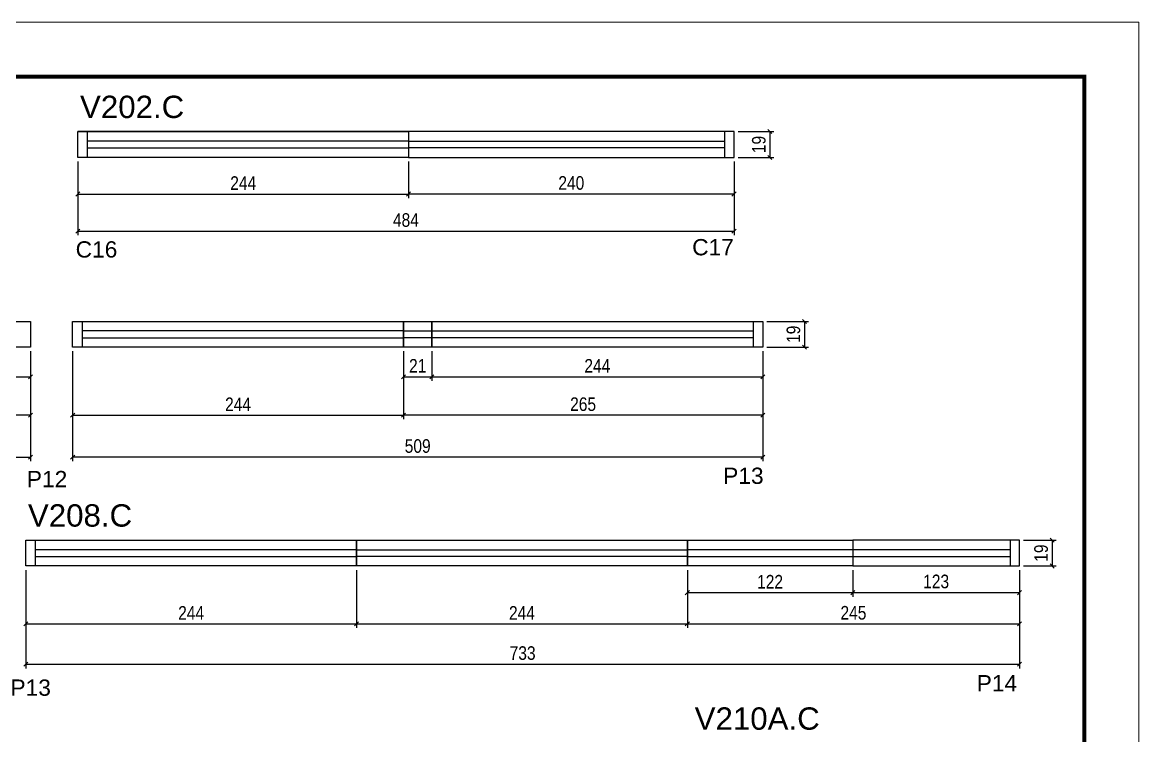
# Model space of a CAD drawing. Extents: x 5442 to 11695, y -218 to 3129.
# Drawn here: x 7702 to 8525, y 1454 to 1980 of the extents above; entities that cross this region are included whole.
import ezdxf

# ---------------------------------------------------------------- set-up
doc = ezdxf.new("R2010")
doc.units = 0
doc.linetypes.add('DASHED', pattern=[0.75, 0.5, -0.25])
for name, color, linetype in [('5', 5, 'Continuous'), ('COTA', 241, 'Continuous'), ('NOMENCLATURA', 7, 'Continuous'), ('Painéis', 200, 'Continuous'), ('SARR_2.2x7', 40, 'Continuous')]:
    doc.layers.add(name, color=color, linetype=linetype)
for name, color, linetype, lineweight in [('Folhas', 255, 'Continuous', 9), ('Romaneio', 3, 'Continuous', 13), ('SARRAFO DE PRESSAO', 251, 'DASHED', 9)]:
    doc.layers.add(name, color=color, linetype=linetype, lineweight=lineweight)
doc.styles.add('COTA TECNICA-50', font='techl___.ttf', dxfattribs={"height": 10})
doc.styles.get("Standard").update_dxf_attribs({"font": 'arial.ttf'})
doc.dimstyles.new('COTA PAINEL-50', dxfattribs={"dimtxt": 10, "dimasz": 3, "dimexe": 3, "dimexo": 3, "dimgap": 3, "dimtad": 1, "dimdec": 1, "dimzin": 12, "dimdsep": 46, "dimtxsty": 'COTA TECNICA-50', "dimblk1": 'OBLIQUE', "dimblk2": 'OBLIQUE', "dimsah": 1, "dimcen": 0.9, "dimclrd": 4, "dimclre": 4, "dimclrt": 240, "dimadec": 1, "dimazin": 3, "dimtfac": 1, "dimtdec": 1, "dimtmove": 0, "dimatfit": 3, "dimfxl": 1, "dimtolj": 1, "dimtzin": 12, "dimarcsym": 0})

# ---------------------------------------------------------------- blocks, each defined once
blk = doc.blocks.new('9999999999')
at = {"layer": 'Folhas'}
blk.add_lwpolyline([(98138.98, 34190.21), (99623.98, 34190.21), (99623.98, 35240.21), (98138.98, 35240.21)], close=True, dxfattribs=at)
at = {"layer": 'Folhas', "color": 30, "const_width": 3}
blk.add_lwpolyline([(98213.98, 34230.21), (99583.98, 34230.21), (99583.98, 35200.21), (98213.98, 35200.21)], close=True, dxfattribs=at)
blk = doc.blocks.new('_Oblique')
at = {"color": 0, "linetype": 'ByBlock', "lineweight": -2}
blk.add_line((-0.5, -0.5), (0.5, 0.5), dxfattribs=at)
blk = doc.blocks.new('*D1283')
at = {"layer": 'COTA', "color": 4, "linetype": 'ByBlock', "lineweight": -2, "transparency": 16777216}
for p, q in [((7986.88, 1877.83), (7986.88, 1850.8)), ((8226.88, 1877.83), (8226.88, 1850.8)), ((8226.88, 1853.8), (7986.88, 1853.8))]:
    blk.add_line(p, q, dxfattribs=at)
at = {"layer": 'Defpoints', "color": 0, "linetype": 'ByBlock', "transparency": 16777216}
for p in [(7986.88, 1880.83), (8226.88, 1880.83), (7986.88, 1853.8)]:
    blk.add_point(p, dxfattribs=at)
at = {"layer": 'COTA', "color": 4, "linetype": 'ByBlock', "lineweight": -2, "transparency": 16777216, "xscale": 3, "yscale": 3, "zscale": 3, "rotation": 180}
blk.add_blockref('_Oblique', (7986.88, 1853.8), dxfattribs=at)
at = {"layer": 'COTA', "color": 4, "linetype": 'ByBlock', "lineweight": -2, "transparency": 16777216, "xscale": 3, "yscale": 3, "zscale": 3}
blk.add_blockref('_Oblique', (8226.88, 1853.8), dxfattribs=at)
at = {"layer": 'COTA', "color": 240, "linetype": 'ByBlock', "transparency": 16777216, "insert": (8106.88, 1861.91), "char_height": 10, "attachment_point": 5, "style": 'COTA TECNICA-50'}
blk.add_mtext('\\A1;240', dxfattribs=at)
blk = doc.blocks.new('*D1284')
at = {"layer": 'COTA', "color": 4, "linetype": 'ByBlock', "lineweight": -2, "transparency": 16777216}
for p, q in [((7742.88, 1877.83), (7742.88, 1850.8)), ((7986.88, 1877.83), (7986.88, 1850.8)), ((7742.88, 1853.8), (7986.88, 1853.8))]:
    blk.add_line(p, q, dxfattribs=at)
at = {"layer": 'Defpoints', "color": 0, "linetype": 'ByBlock', "transparency": 16777216}
for p in [(7742.88, 1880.83), (7986.88, 1880.83), (7986.88, 1853.8)]:
    blk.add_point(p, dxfattribs=at)
at = {"layer": 'COTA', "color": 4, "linetype": 'ByBlock', "lineweight": -2, "transparency": 16777216, "xscale": 3, "yscale": 3, "zscale": 3, "rotation": 180}
blk.add_blockref('_Oblique', (7742.88, 1853.8), dxfattribs=at)
at = {"layer": 'COTA', "color": 4, "linetype": 'ByBlock', "lineweight": -2, "transparency": 16777216, "xscale": 3, "yscale": 3, "zscale": 3}
blk.add_blockref('_Oblique', (7986.88, 1853.8), dxfattribs=at)
at = {"layer": 'COTA', "color": 240, "linetype": 'ByBlock', "transparency": 16777216, "insert": (7864.88, 1861.88), "char_height": 10, "attachment_point": 5, "style": 'COTA TECNICA-50'}
blk.add_mtext('\\A1;244', dxfattribs=at)
blk = doc.blocks.new('*D1285')
at = {"layer": 'Defpoints', "color": 0, "linetype": 'ByBlock', "transparency": 16777216}
for p in [(8226.88, 1899.83), (8226.88, 1880.83), (8253.31, 1880.83)]:
    blk.add_point(p, dxfattribs=at)
at = {"layer": 'Romaneio', "color": 4, "linetype": 'ByBlock', "lineweight": -2, "transparency": 16777216}
for p, q in [((8229.88, 1899.83), (8256.31, 1899.83)), ((8253.31, 1899.83), (8253.31, 1880.83)), ((8229.88, 1880.83), (8256.31, 1880.83))]:
    blk.add_line(p, q, dxfattribs=at)
at = {"layer": 'Romaneio', "color": 4, "linetype": 'ByBlock', "lineweight": -2, "transparency": 16777216, "xscale": 3, "yscale": 3, "zscale": 3}
for p, rotation in [((8253.31, 1899.83), 90), ((8253.31, 1880.83), 270)]:
    blk.add_blockref('_Oblique', p, dxfattribs=dict(at, rotation=rotation))
at = {"layer": 'Romaneio', "color": 240, "linetype": 'ByBlock', "transparency": 16777216, "insert": (8245.22, 1890.33), "char_height": 10, "attachment_point": 5, "rotation": 90, "style": 'COTA TECNICA-50'}
blk.add_mtext('\\A1;19', dxfattribs=at)
blk = doc.blocks.new('*D1288')
at = {"layer": 'COTA', "color": 4, "linetype": 'ByBlock', "lineweight": -2, "transparency": 16777216}
for p, q in [((7463.97, 1737.83), (7463.97, 1716)), ((7707.97, 1737.83), (7707.97, 1716)), ((7463.97, 1719), (7707.97, 1719))]:
    blk.add_line(p, q, dxfattribs=at)
at = {"layer": 'Defpoints', "color": 0, "linetype": 'ByBlock', "transparency": 16777216}
for p in [(7463.97, 1740.83), (7707.97, 1740.83), (7707.97, 1719)]:
    blk.add_point(p, dxfattribs=at)
at = {"layer": 'COTA', "color": 4, "linetype": 'ByBlock', "lineweight": -2, "transparency": 16777216, "xscale": 3, "yscale": 3, "zscale": 3, "rotation": 180}
blk.add_blockref('_Oblique', (7463.97, 1719), dxfattribs=at)
at = {"layer": 'COTA', "color": 4, "linetype": 'ByBlock', "lineweight": -2, "transparency": 16777216, "xscale": 3, "yscale": 3, "zscale": 3}
blk.add_blockref('_Oblique', (7707.97, 1719), dxfattribs=at)
at = {"layer": 'COTA', "color": 240, "linetype": 'ByBlock', "transparency": 16777216, "insert": (7585.97, 1727.07), "char_height": 10, "attachment_point": 5, "style": 'COTA TECNICA-50'}
blk.add_mtext('\\A1;244', dxfattribs=at)
blk = doc.blocks.new('*D1289')
at = {"layer": 'COTA', "color": 4, "linetype": 'ByBlock', "lineweight": -2, "transparency": 16777216}
for p, q in [((7437.97, 1737.83), (7437.97, 1687.6)), ((7707.97, 1737.83), (7707.97, 1687.6)), ((7707.97, 1690.6), (7437.97, 1690.6))]:
    blk.add_line(p, q, dxfattribs=at)
at = {"layer": 'Defpoints', "color": 0, "linetype": 'ByBlock', "transparency": 16777216}
for p in [(7437.97, 1740.83), (7707.97, 1740.83), (7437.97, 1690.6)]:
    blk.add_point(p, dxfattribs=at)
at = {"layer": 'COTA', "color": 4, "linetype": 'ByBlock', "lineweight": -2, "transparency": 16777216, "xscale": 3, "yscale": 3, "zscale": 3}
for p, rotation in [((7437.97, 1690.6), 180.0000022456254), ((7707.97, 1690.6), 2.245625445596033e-06)]:
    blk.add_blockref('_Oblique', p, dxfattribs=dict(at, rotation=rotation))
at = {"layer": 'COTA', "color": 240, "linetype": 'ByBlock', "transparency": 16777216, "insert": (7572.97, 1698.71), "char_height": 10, "attachment_point": 5, "rotation": 0, "style": 'COTA TECNICA-50'}
blk.add_mtext('\\A1;270', dxfattribs=at)
blk = doc.blocks.new('*D1290')
at = {"layer": 'COTA', "color": 4, "linetype": 'ByBlock', "lineweight": -2, "transparency": 16777216}
for p, q in [((7739.08, 1737.83), (7739.08, 1687.6)), ((7983.08, 1737.83), (7983.08, 1687.6)), ((7739.08, 1690.6), (7983.08, 1690.6))]:
    blk.add_line(p, q, dxfattribs=at)
at = {"layer": 'Defpoints', "color": 0, "linetype": 'ByBlock', "transparency": 16777216}
for p in [(7739.08, 1740.83), (7983.08, 1740.83), (7983.08, 1690.6)]:
    blk.add_point(p, dxfattribs=at)
at = {"layer": 'COTA', "color": 4, "linetype": 'ByBlock', "lineweight": -2, "transparency": 16777216, "xscale": 3, "yscale": 3, "zscale": 3, "rotation": 180}
blk.add_blockref('_Oblique', (7739.08, 1690.6), dxfattribs=at)
at = {"layer": 'COTA', "color": 4, "linetype": 'ByBlock', "lineweight": -2, "transparency": 16777216, "xscale": 3, "yscale": 3, "zscale": 3}
blk.add_blockref('_Oblique', (7983.08, 1690.6), dxfattribs=at)
at = {"layer": 'COTA', "color": 240, "linetype": 'ByBlock', "transparency": 16777216, "insert": (7861.08, 1698.68), "char_height": 10, "attachment_point": 5, "style": 'COTA TECNICA-50'}
blk.add_mtext('\\A1;244', dxfattribs=at)
blk = doc.blocks.new('*D1291')
at = {"layer": 'COTA', "color": 4, "linetype": 'ByBlock', "lineweight": -2, "transparency": 16777216}
for p, q in [((7983.08, 1737.83), (7983.08, 1716)), ((8004.08, 1737.83), (8004.08, 1716)), ((7983.08, 1719), (8004.08, 1719))]:
    blk.add_line(p, q, dxfattribs=at)
at = {"layer": 'Defpoints', "color": 0, "linetype": 'ByBlock', "transparency": 16777216}
for p in [(7983.08, 1740.83), (8004.08, 1740.83), (8004.08, 1719)]:
    blk.add_point(p, dxfattribs=at)
at = {"layer": 'COTA', "color": 4, "linetype": 'ByBlock', "lineweight": -2, "transparency": 16777216, "xscale": 3, "yscale": 3, "zscale": 3, "rotation": 180}
blk.add_blockref('_Oblique', (7983.08, 1719), dxfattribs=at)
at = {"layer": 'COTA', "color": 4, "linetype": 'ByBlock', "lineweight": -2, "transparency": 16777216, "xscale": 3, "yscale": 3, "zscale": 3}
blk.add_blockref('_Oblique', (8004.08, 1719), dxfattribs=at)
at = {"layer": 'COTA', "color": 240, "linetype": 'ByBlock', "transparency": 16777216, "insert": (7993.58, 1727.06), "char_height": 10, "attachment_point": 5, "style": 'COTA TECNICA-50'}
blk.add_mtext('\\A1;21', dxfattribs=at)
blk = doc.blocks.new('*D1292')
at = {"layer": 'COTA', "color": 4, "linetype": 'ByBlock', "lineweight": -2, "transparency": 16777216}
for p, q in [((8004.08, 1737.83), (8004.08, 1716)), ((8248.08, 1737.83), (8248.08, 1716)), ((8004.08, 1719), (8248.08, 1719))]:
    blk.add_line(p, q, dxfattribs=at)
at = {"layer": 'Defpoints', "color": 0, "linetype": 'ByBlock', "transparency": 16777216}
for p in [(8004.08, 1740.83), (8248.08, 1740.83), (8248.08, 1719)]:
    blk.add_point(p, dxfattribs=at)
at = {"layer": 'COTA', "color": 4, "linetype": 'ByBlock', "lineweight": -2, "transparency": 16777216, "xscale": 3, "yscale": 3, "zscale": 3, "rotation": 180}
blk.add_blockref('_Oblique', (8004.08, 1719), dxfattribs=at)
at = {"layer": 'COTA', "color": 4, "linetype": 'ByBlock', "lineweight": -2, "transparency": 16777216, "xscale": 3, "yscale": 3, "zscale": 3}
blk.add_blockref('_Oblique', (8248.08, 1719), dxfattribs=at)
at = {"layer": 'COTA', "color": 240, "linetype": 'ByBlock', "transparency": 16777216, "insert": (8126.08, 1727.07), "char_height": 10, "attachment_point": 5, "style": 'COTA TECNICA-50'}
blk.add_mtext('\\A1;244', dxfattribs=at)
blk = doc.blocks.new('*D1293')
at = {"layer": 'COTA', "color": 4, "linetype": 'ByBlock', "lineweight": -2, "transparency": 16777216}
for p, q in [((7983.08, 1737.83), (7983.08, 1687.6)), ((8248.08, 1737.83), (8248.08, 1687.6)), ((8248.08, 1690.6), (7983.08, 1690.6))]:
    blk.add_line(p, q, dxfattribs=at)
at = {"layer": 'Defpoints', "color": 0, "linetype": 'ByBlock', "transparency": 16777216}
for p in [(7983.08, 1740.83), (8248.08, 1740.83), (7983.08, 1690.6)]:
    blk.add_point(p, dxfattribs=at)
at = {"layer": 'COTA', "color": 4, "linetype": 'ByBlock', "lineweight": -2, "transparency": 16777216, "xscale": 3, "yscale": 3, "zscale": 3}
for p, rotation in [((7983.08, 1690.6), 180.0000022879957), ((8248.08, 1690.6), 2.287995712890734e-06)]:
    blk.add_blockref('_Oblique', p, dxfattribs=dict(at, rotation=rotation))
at = {"layer": 'COTA', "color": 240, "linetype": 'ByBlock', "transparency": 16777216, "insert": (8115.58, 1698.71), "char_height": 10, "attachment_point": 5, "rotation": 0, "style": 'COTA TECNICA-50'}
blk.add_mtext('\\A1;265', dxfattribs=at)
blk = doc.blocks.new('*D1087')
at = {"layer": 'COTA', "color": 4, "linetype": 'ByBlock', "lineweight": -2, "transparency": 16777216}
for p, q in [((8251.08, 1759.83), (8281.83, 1759.83)), ((8278.83, 1759.83), (8278.83, 1740.83)), ((8251.08, 1740.83), (8281.83, 1740.83))]:
    blk.add_line(p, q, dxfattribs=at)
at = {"layer": 'Defpoints', "color": 0, "linetype": 'ByBlock', "transparency": 16777216}
for p in [(8248.08, 1759.83), (8248.08, 1740.83), (8278.83, 1740.83)]:
    blk.add_point(p, dxfattribs=at)
at = {"layer": 'COTA', "color": 4, "linetype": 'ByBlock', "lineweight": -2, "transparency": 16777216, "xscale": 3, "yscale": 3, "zscale": 3}
for p, rotation in [((8278.83, 1759.83), 90), ((8278.83, 1740.83), 270)]:
    blk.add_blockref('_Oblique', p, dxfattribs=dict(at, rotation=rotation))
at = {"layer": 'COTA', "color": 240, "linetype": 'ByBlock', "transparency": 16777216, "insert": (8270.75, 1750.33), "char_height": 10, "attachment_point": 5, "rotation": 90, "style": 'COTA TECNICA-50'}
blk.add_mtext('\\A1;19', dxfattribs=at)
blk = doc.blocks.new('*D1256')
at = {"layer": 'COTA', "color": 4, "linetype": 'ByBlock', "lineweight": -2, "transparency": 16777216}
for p, q in [((7704.47, 1576.41), (7704.47, 1533.71)), ((7948.47, 1576.41), (7948.47, 1533.71)), ((7704.47, 1536.71), (7948.47, 1536.71))]:
    blk.add_line(p, q, dxfattribs=at)
at = {"layer": 'Defpoints', "color": 0, "linetype": 'ByBlock', "transparency": 16777216}
for p in [(7704.47, 1579.41), (7948.47, 1579.41), (7948.47, 1536.71)]:
    blk.add_point(p, dxfattribs=at)
at = {"layer": 'COTA', "color": 4, "linetype": 'ByBlock', "lineweight": -2, "transparency": 16777216, "xscale": 3, "yscale": 3, "zscale": 3, "rotation": 180}
blk.add_blockref('_Oblique', (7704.47, 1536.71), dxfattribs=at)
at = {"layer": 'COTA', "color": 4, "linetype": 'ByBlock', "lineweight": -2, "transparency": 16777216, "xscale": 3, "yscale": 3, "zscale": 3}
blk.add_blockref('_Oblique', (7948.47, 1536.71), dxfattribs=at)
at = {"layer": 'COTA', "color": 240, "linetype": 'ByBlock', "transparency": 16777216, "insert": (7826.47, 1544.79), "char_height": 10, "attachment_point": 5, "style": 'COTA TECNICA-50'}
blk.add_mtext('\\A1;244', dxfattribs=at)
blk = doc.blocks.new('*D1257')
at = {"layer": 'COTA', "color": 4, "linetype": 'ByBlock', "lineweight": -2, "transparency": 16777216}
for p, q in [((7948.47, 1576.41), (7948.47, 1533.71)), ((8192.47, 1576.41), (8192.47, 1533.71)), ((7948.47, 1536.71), (8192.47, 1536.71))]:
    blk.add_line(p, q, dxfattribs=at)
at = {"layer": 'Defpoints', "color": 0, "linetype": 'ByBlock', "transparency": 16777216}
for p in [(7948.47, 1579.41), (8192.47, 1579.41), (8192.47, 1536.71)]:
    blk.add_point(p, dxfattribs=at)
at = {"layer": 'COTA', "color": 4, "linetype": 'ByBlock', "lineweight": -2, "transparency": 16777216, "xscale": 3, "yscale": 3, "zscale": 3, "rotation": 180}
blk.add_blockref('_Oblique', (7948.47, 1536.71), dxfattribs=at)
at = {"layer": 'COTA', "color": 4, "linetype": 'ByBlock', "lineweight": -2, "transparency": 16777216, "xscale": 3, "yscale": 3, "zscale": 3}
blk.add_blockref('_Oblique', (8192.47, 1536.71), dxfattribs=at)
at = {"layer": 'COTA', "color": 240, "linetype": 'ByBlock', "transparency": 16777216, "insert": (8070.47, 1544.79), "char_height": 10, "attachment_point": 5, "style": 'COTA TECNICA-50'}
blk.add_mtext('\\A1;244', dxfattribs=at)
blk = doc.blocks.new('*D1258')
at = {"layer": 'COTA', "color": 4, "linetype": 'ByBlock', "lineweight": -2, "transparency": 16777216}
for p, q in [((8192.47, 1576.41), (8192.47, 1533.71)), ((8437.47, 1576.41), (8437.47, 1533.71)), ((8192.47, 1536.71), (8437.47, 1536.71))]:
    blk.add_line(p, q, dxfattribs=at)
at = {"layer": 'Defpoints', "color": 0, "linetype": 'ByBlock', "transparency": 16777216}
for p in [(8192.47, 1579.41), (8437.47, 1579.41), (8437.47, 1536.71)]:
    blk.add_point(p, dxfattribs=at)
at = {"layer": 'COTA', "color": 4, "linetype": 'ByBlock', "lineweight": -2, "transparency": 16777216, "xscale": 3, "yscale": 3, "zscale": 3, "rotation": 180}
blk.add_blockref('_Oblique', (8192.47, 1536.71), dxfattribs=at)
at = {"layer": 'COTA', "color": 4, "linetype": 'ByBlock', "lineweight": -2, "transparency": 16777216, "xscale": 3, "yscale": 3, "zscale": 3}
blk.add_blockref('_Oblique', (8437.47, 1536.71), dxfattribs=at)
at = {"layer": 'COTA', "color": 240, "linetype": 'ByBlock', "transparency": 16777216, "insert": (8314.97, 1544.82), "char_height": 10, "attachment_point": 5, "style": 'COTA TECNICA-50'}
blk.add_mtext('\\A1;245', dxfattribs=at)
blk = doc.blocks.new('*D1259')
at = {"layer": 'COTA', "color": 4, "linetype": 'ByBlock', "lineweight": -2, "transparency": 16777216}
for p, q in [((8192.47, 1576.41), (8192.47, 1556.73)), ((8314.47, 1576.41), (8314.47, 1556.73)), ((8192.47, 1559.73), (8314.47, 1559.73))]:
    blk.add_line(p, q, dxfattribs=at)
at = {"layer": 'Defpoints', "color": 0, "linetype": 'ByBlock', "transparency": 16777216}
for p in [(8192.47, 1579.41), (8314.47, 1579.41), (8314.47, 1559.73)]:
    blk.add_point(p, dxfattribs=at)
at = {"layer": 'COTA', "color": 4, "linetype": 'ByBlock', "lineweight": -2, "transparency": 16777216, "xscale": 3, "yscale": 3, "zscale": 3}
for p, rotation in [((8192.47, 1559.73), 180.0000727987055), ((8314.47, 1559.73), 7.279870543824064e-05)]:
    blk.add_blockref('_Oblique', p, dxfattribs=dict(at, rotation=rotation))
at = {"layer": 'COTA', "color": 240, "linetype": 'ByBlock', "transparency": 16777216, "insert": (8253.47, 1567.79), "char_height": 10, "attachment_point": 5, "rotation": 0.00007, "style": 'COTA TECNICA-50'}
blk.add_mtext('\\A1;122', dxfattribs=at)
blk = doc.blocks.new('*D1260')
at = {"layer": 'COTA', "color": 4, "linetype": 'ByBlock', "lineweight": -2, "transparency": 16777216}
for p, q in [((8314.47, 1576.41), (8314.47, 1556.73)), ((8437.47, 1576.41), (8437.47, 1556.73)), ((8314.47, 1559.73), (8437.47, 1559.73))]:
    blk.add_line(p, q, dxfattribs=at)
at = {"layer": 'Defpoints', "color": 0, "linetype": 'ByBlock', "transparency": 16777216}
for p in [(8314.47, 1579.41), (8437.47, 1579.41), (8437.47, 1559.73)]:
    blk.add_point(p, dxfattribs=at)
at = {"layer": 'COTA', "color": 4, "linetype": 'ByBlock', "lineweight": -2, "transparency": 16777216, "xscale": 3, "yscale": 3, "zscale": 3, "rotation": 180}
blk.add_blockref('_Oblique', (8314.47, 1559.73), dxfattribs=at)
at = {"layer": 'COTA', "color": 4, "linetype": 'ByBlock', "lineweight": -2, "transparency": 16777216, "xscale": 3, "yscale": 3, "zscale": 3}
blk.add_blockref('_Oblique', (8437.47, 1559.73), dxfattribs=at)
at = {"layer": 'COTA', "color": 240, "linetype": 'ByBlock', "transparency": 16777216, "insert": (8375.97, 1567.95), "char_height": 10, "attachment_point": 5, "style": 'COTA TECNICA-50'}
blk.add_mtext('\\A1;123', dxfattribs=at)
blk = doc.blocks.new('*D1261')
at = {"layer": 'COTA', "color": 4, "linetype": 'ByBlock', "lineweight": -2, "transparency": 16777216}
for p, q in [((8440.47, 1598.41), (8464.5, 1598.41)), ((8461.5, 1598.41), (8461.5, 1579.41)), ((8440.47, 1579.41), (8464.5, 1579.41))]:
    blk.add_line(p, q, dxfattribs=at)
at = {"layer": 'Defpoints', "color": 0, "linetype": 'ByBlock', "transparency": 16777216}
for p in [(8437.47, 1598.41), (8437.47, 1579.41), (8461.5, 1579.41)]:
    blk.add_point(p, dxfattribs=at)
at = {"layer": 'COTA', "color": 4, "linetype": 'ByBlock', "lineweight": -2, "transparency": 16777216, "xscale": 3, "yscale": 3, "zscale": 3}
for p, rotation in [((8461.5, 1598.41), 90), ((8461.5, 1579.41), 270)]:
    blk.add_blockref('_Oblique', p, dxfattribs=dict(at, rotation=rotation))
at = {"layer": 'COTA', "color": 240, "linetype": 'ByBlock', "transparency": 16777216, "insert": (8453.41, 1588.91), "char_height": 10, "attachment_point": 5, "rotation": 90, "style": 'COTA TECNICA-50'}
blk.add_mtext('\\A1;19', dxfattribs=at)
blk = doc.blocks.new('*D1086')
at = {"layer": 'Defpoints', "color": 0, "linetype": 'ByBlock', "transparency": 16777216}
for p in [(7742.88, 1880.83), (8226.88, 1880.83), (8226.88, 1826.46)]:
    blk.add_point(p, dxfattribs=at)
at = {"layer": 'Romaneio', "color": 4, "linetype": 'ByBlock', "lineweight": -2, "transparency": 16777216}
for p, q in [((7742.88, 1877.83), (7742.88, 1823.46)), ((8226.88, 1877.83), (8226.88, 1823.46)), ((7742.88, 1826.46), (8226.88, 1826.46))]:
    blk.add_line(p, q, dxfattribs=at)
at = {"layer": 'Romaneio', "color": 4, "linetype": 'ByBlock', "lineweight": -2, "transparency": 16777216, "xscale": 3, "yscale": 3, "zscale": 3, "rotation": 180}
blk.add_blockref('_Oblique', (7742.88, 1826.46), dxfattribs=at)
at = {"layer": 'Romaneio', "color": 4, "linetype": 'ByBlock', "lineweight": -2, "transparency": 16777216, "xscale": 3, "yscale": 3, "zscale": 3}
blk.add_blockref('_Oblique', (8226.88, 1826.46), dxfattribs=at)
at = {"layer": 'Romaneio', "color": 240, "linetype": 'ByBlock', "transparency": 16777216, "insert": (7984.88, 1834.56), "char_height": 10, "attachment_point": 5, "style": 'COTA TECNICA-50'}
blk.add_mtext('\\A1;484', dxfattribs=at)
blk = doc.blocks.new('*D1263')
at = {"layer": 'Defpoints', "color": 0, "linetype": 'ByBlock', "transparency": 16777216}
for p in [(7193.97, 1740.83), (7707.97, 1740.83), (7707.97, 1659.7)]:
    blk.add_point(p, dxfattribs=at)
at = {"layer": 'Romaneio', "color": 4, "linetype": 'ByBlock', "lineweight": -2, "transparency": 16777216}
for p, q in [((7193.97, 1737.83), (7193.97, 1656.7)), ((7707.97, 1737.83), (7707.97, 1656.7)), ((7193.97, 1659.7), (7707.97, 1659.7))]:
    blk.add_line(p, q, dxfattribs=at)
at = {"layer": 'Romaneio', "color": 4, "linetype": 'ByBlock', "lineweight": -2, "transparency": 16777216, "xscale": 3, "yscale": 3, "zscale": 3, "rotation": 180}
blk.add_blockref('_Oblique', (7193.97, 1659.7), dxfattribs=at)
at = {"layer": 'Romaneio', "color": 4, "linetype": 'ByBlock', "lineweight": -2, "transparency": 16777216, "xscale": 3, "yscale": 3, "zscale": 3}
blk.add_blockref('_Oblique', (7707.97, 1659.7), dxfattribs=at)
at = {"layer": 'Romaneio', "color": 240, "linetype": 'ByBlock', "transparency": 16777216, "insert": (7450.97, 1667.81), "char_height": 10, "attachment_point": 5, "style": 'COTA TECNICA-50'}
blk.add_mtext('\\A1;514', dxfattribs=at)
blk = doc.blocks.new('*D1264')
at = {"layer": 'Defpoints', "color": 0, "linetype": 'ByBlock', "transparency": 16777216}
for p in [(7739.08, 1740.83), (8248.08, 1740.83), (7739.08, 1659.7)]:
    blk.add_point(p, dxfattribs=at)
at = {"layer": 'Romaneio', "color": 4, "linetype": 'ByBlock', "lineweight": -2, "transparency": 16777216}
for p, q in [((7739.08, 1737.83), (7739.08, 1656.7)), ((8248.08, 1737.83), (8248.08, 1656.7)), ((8248.08, 1659.7), (7739.08, 1659.7))]:
    blk.add_line(p, q, dxfattribs=at)
at = {"layer": 'Romaneio', "color": 4, "linetype": 'ByBlock', "lineweight": -2, "transparency": 16777216, "xscale": 3, "yscale": 3, "zscale": 3, "rotation": 180}
blk.add_blockref('_Oblique', (7739.08, 1659.7), dxfattribs=at)
at = {"layer": 'Romaneio', "color": 4, "linetype": 'ByBlock', "lineweight": -2, "transparency": 16777216, "xscale": 3, "yscale": 3, "zscale": 3}
blk.add_blockref('_Oblique', (8248.08, 1659.7), dxfattribs=at)
at = {"layer": 'Romaneio', "color": 240, "linetype": 'ByBlock', "transparency": 16777216, "insert": (7993.58, 1667.84), "char_height": 10, "attachment_point": 5, "style": 'COTA TECNICA-50'}
blk.add_mtext('\\A1;509', dxfattribs=at)
blk = doc.blocks.new('*D1266')
at = {"layer": 'Defpoints', "color": 0, "linetype": 'ByBlock', "transparency": 16777216}
for p in [(7704.47, 1579.41), (8437.47, 1579.41), (8437.47, 1506.88)]:
    blk.add_point(p, dxfattribs=at)
at = {"layer": 'Romaneio', "color": 4, "linetype": 'ByBlock', "lineweight": -2, "transparency": 16777216}
for p, q in [((7704.47, 1576.41), (7704.47, 1503.88)), ((8437.47, 1576.41), (8437.47, 1503.88)), ((7704.47, 1506.88), (8437.47, 1506.88))]:
    blk.add_line(p, q, dxfattribs=at)
at = {"layer": 'Romaneio', "color": 4, "linetype": 'ByBlock', "lineweight": -2, "transparency": 16777216, "xscale": 3, "yscale": 3, "zscale": 3, "rotation": 180}
blk.add_blockref('_Oblique', (7704.47, 1506.88), dxfattribs=at)
at = {"layer": 'Romaneio', "color": 4, "linetype": 'ByBlock', "lineweight": -2, "transparency": 16777216, "xscale": 3, "yscale": 3, "zscale": 3}
blk.add_blockref('_Oblique', (8437.47, 1506.88), dxfattribs=at)
at = {"layer": 'Romaneio', "color": 240, "linetype": 'ByBlock', "transparency": 16777216, "insert": (8070.97, 1515.1), "char_height": 10, "attachment_point": 5, "style": 'COTA TECNICA-50'}
blk.add_mtext('\\A1;733', dxfattribs=at)

msp = doc.modelspace()

# ---------------------------------------------------------------- linework, layer by layer
at = {"layer": 'Painéis', "linetype": 'Continuous'}
msp.add_lwpolyline([(7986.88, 1899.83), (7986.88, 1880.83), (8226.88, 1880.83), (8226.88, 1899.83), (7742.88, 1899.83)], dxfattribs=at)
for points in [[(7742.88, 1899.83), (7986.88, 1899.83), (7986.88, 1880.83), (7742.88, 1880.83)], [(7463.97, 1759.83), (7707.97, 1759.83), (7707.97, 1740.83), (7463.97, 1740.83)], [(7739.08, 1759.83), (7983.08, 1759.83), (7983.08, 1740.83), (7739.08, 1740.83)], [(7983.08, 1759.83), (8004.08, 1759.83), (8004.08, 1740.83), (7983.08, 1740.83)], [(8004.08, 1759.83), (8248.08, 1759.83), (8248.08, 1740.83), (8004.08, 1740.83)], [(7704.47, 1598.41), (7948.47, 1598.41), (7948.47, 1579.41), (7704.47, 1579.41)], [(7948.47, 1598.41), (8192.47, 1598.41), (8192.47, 1579.41), (7948.47, 1579.41)], [(8192.47, 1598.41), (8314.47, 1598.41), (8314.47, 1579.41), (8192.47, 1579.41)], [(8314.47, 1579.41), (8437.47, 1579.41), (8437.47, 1598.41), (8314.47, 1598.41)]]:
    msp.add_lwpolyline(points, close=True, dxfattribs=at)
at = {"layer": 'SARR_2.2x7', "linetype": 'Continuous'}
for p, q in [((7749.88, 1899.83), (7749.88, 1880.83)), ((8219.88, 1899.83), (8219.88, 1880.83)), ((7986.88, 1892.83), (7749.88, 1892.83)), ((7749.88, 1887.83), (7986.88, 1887.83)), ((7986.88, 1892.83), (8219.88, 1892.83)), ((8219.88, 1887.83), (7986.88, 1887.83)), ((7746.08, 1759.83), (7746.08, 1740.83)), ((8241.08, 1759.83), (8241.08, 1740.83)), ((7983.08, 1752.83), (7746.08, 1752.83)), ((7746.08, 1747.83), (7983.08, 1747.83)), ((7983.08, 1752.83), (8241.08, 1752.83)), ((8241.08, 1747.83), (7983.08, 1747.83)), ((7711.47, 1598.41), (7711.47, 1579.41)), ((8430.47, 1598.41), (8430.47, 1579.41)), ((7948.47, 1591.41), (7711.47, 1591.41)), ((7948.47, 1591.41), (8192.47, 1591.41)), ((8430.47, 1591.41), (8192.47, 1591.41)), ((7711.47, 1586.41), (7948.47, 1586.41)), ((8192.47, 1586.41), (7948.47, 1586.41)), ((8192.47, 1586.41), (8430.47, 1586.41))]:
    msp.add_line(p, q, dxfattribs=at)

# ---------------------------------------------------------------- block references
at = {"layer": 'SARRAFO DE PRESSAO', "color": 6, "linetype": 'ByBlock'}
msp.add_blockref('9999999999', (-91098.62, -33259.74), dxfattribs=at)

# ---------------------------------------------------------------- texts
at = {"layer": '5', "linetype": 'Continuous'}
for s, p in [('C17', (8196.03, 1808.58)), ('C16', (7741.3, 1806.95)), ('P12', (7705.3, 1637.54)), ('P13', (8218.9, 1639.96)), ('P14', (8405.89, 1486.93)), ('P13', (7693.23, 1483.67))]:
    msp.add_text(s, height=12, rotation=359.99996, dxfattribs=at).set_placement(p)
at = {"layer": 'NOMENCLATURA', "linetype": 'Continuous'}
for s, p in [('V202.C', (7744.51, 1909.85)), ('V208.C', (7706.1, 1608.44)), ('V210A.C', (8197.87, 1458.6))]:
    msp.add_text(s, height=16.5, dxfattribs=at).set_placement(p)

# ---------------------------------------------------------------- dimensions: what is measured, and where the dimension line sits
at = {"layer": 'COTA', "linetype": 'ByBlock'}
for p1, p2, distance, picture, middle in [((7742.88, 1880.83), (7986.88, 1880.83), -27.03, '*D1284', (7864.88, 1861.88)), ((8248.08, 1759.83), (8248.08, 1740.83), 30.76, '*D1087', (8270.75, 1750.33)), ((7707.97, 1740.83), (7437.97, 1740.83), 50.23, '*D1289', (7572.97, 1698.71)), ((7463.97, 1740.83), (7707.97, 1740.83), -21.83, '*D1288', (7585.97, 1727.07)), ((7739.08, 1740.83), (7983.08, 1740.83), -50.23, '*D1290', (7861.08, 1698.68)), ((7983.08, 1740.83), (8004.08, 1740.83), -21.83, '*D1291', (7993.58, 1727.06)), ((8248.08, 1740.83), (7983.08, 1740.83), 50.23, '*D1293', (8115.58, 1698.71)), ((8004.08, 1740.83), (8248.08, 1740.83), -21.83, '*D1292', (8126.08, 1727.07)), ((8437.47, 1598.41), (8437.47, 1579.41), 24.03, '*D1261', (8453.41, 1588.91)), ((7704.47, 1579.41), (7948.47, 1579.41), -42.7, '*D1256', (7826.47, 1544.79)), ((7948.47, 1579.41), (8192.47, 1579.41), -42.7, '*D1257', (8070.47, 1544.79)), ((8192.47, 1579.41), (8437.47, 1579.41), -42.7, '*D1258', (8314.97, 1544.82)), ((8192.47, 1579.41), (8314.47, 1579.41), -19.68, '*D1259', (8253.47, 1567.79)), ((8314.47, 1579.41), (8437.47, 1579.41), -19.68, '*D1260', (8375.97, 1567.95))]:
    dim = msp.add_aligned_dim(p1=p1, p2=p2, distance=distance, dimstyle='COTA PAINEL-50', override={"dimarcsym": 1}, dxfattribs=at)
    dim.commit()
    dim.dimension.update_dxf_attribs({"geometry": picture, "text_midpoint": middle})
dim = msp.add_linear_dim(base=(7986.88, 1853.8), p1=(8226.88, 1880.83), p2=(7986.88, 1880.83), dimstyle='COTA PAINEL-50', override={"dimarcsym": 1}, dxfattribs=at)
dim.commit()
dim.dimension.update_dxf_attribs({"geometry": '*D1283', "text_midpoint": (8106.88, 1861.91)})
at = {"layer": 'Romaneio', "linetype": 'ByBlock'}
dim = msp.add_linear_dim(base=(8253.31, 1880.83), p1=(8226.88, 1899.83), p2=(8226.88, 1880.83), angle=90, dimstyle='COTA PAINEL-50', override={"dimarcsym": 1}, dxfattribs=at)
dim.commit()
dim.dimension.update_dxf_attribs({"geometry": '*D1285', "text_midpoint": (8245.22, 1890.33)})
for base, p1, p2, picture, middle in [((8226.88, 1826.46), (7742.88, 1880.83), (8226.88, 1880.83), '*D1086', (7984.88, 1834.56)), ((7707.97, 1659.7), (7193.97, 1740.83), (7707.97, 1740.83), '*D1263', (7450.97, 1667.81)), ((7739.08, 1659.7), (8248.08, 1740.83), (7739.08, 1740.83), '*D1264', (7993.58, 1667.84)), ((8437.47, 1506.88), (7704.47, 1579.41), (8437.47, 1579.41), '*D1266', (8070.97, 1515.1))]:
    dim = msp.add_linear_dim(base=base, p1=p1, p2=p2, dimstyle='COTA PAINEL-50', override={"dimarcsym": 1}, dxfattribs=at)
    dim.commit()
    dim.dimension.update_dxf_attribs({"geometry": picture, "text_midpoint": middle})

doc.saveas('drawing.dxf')
